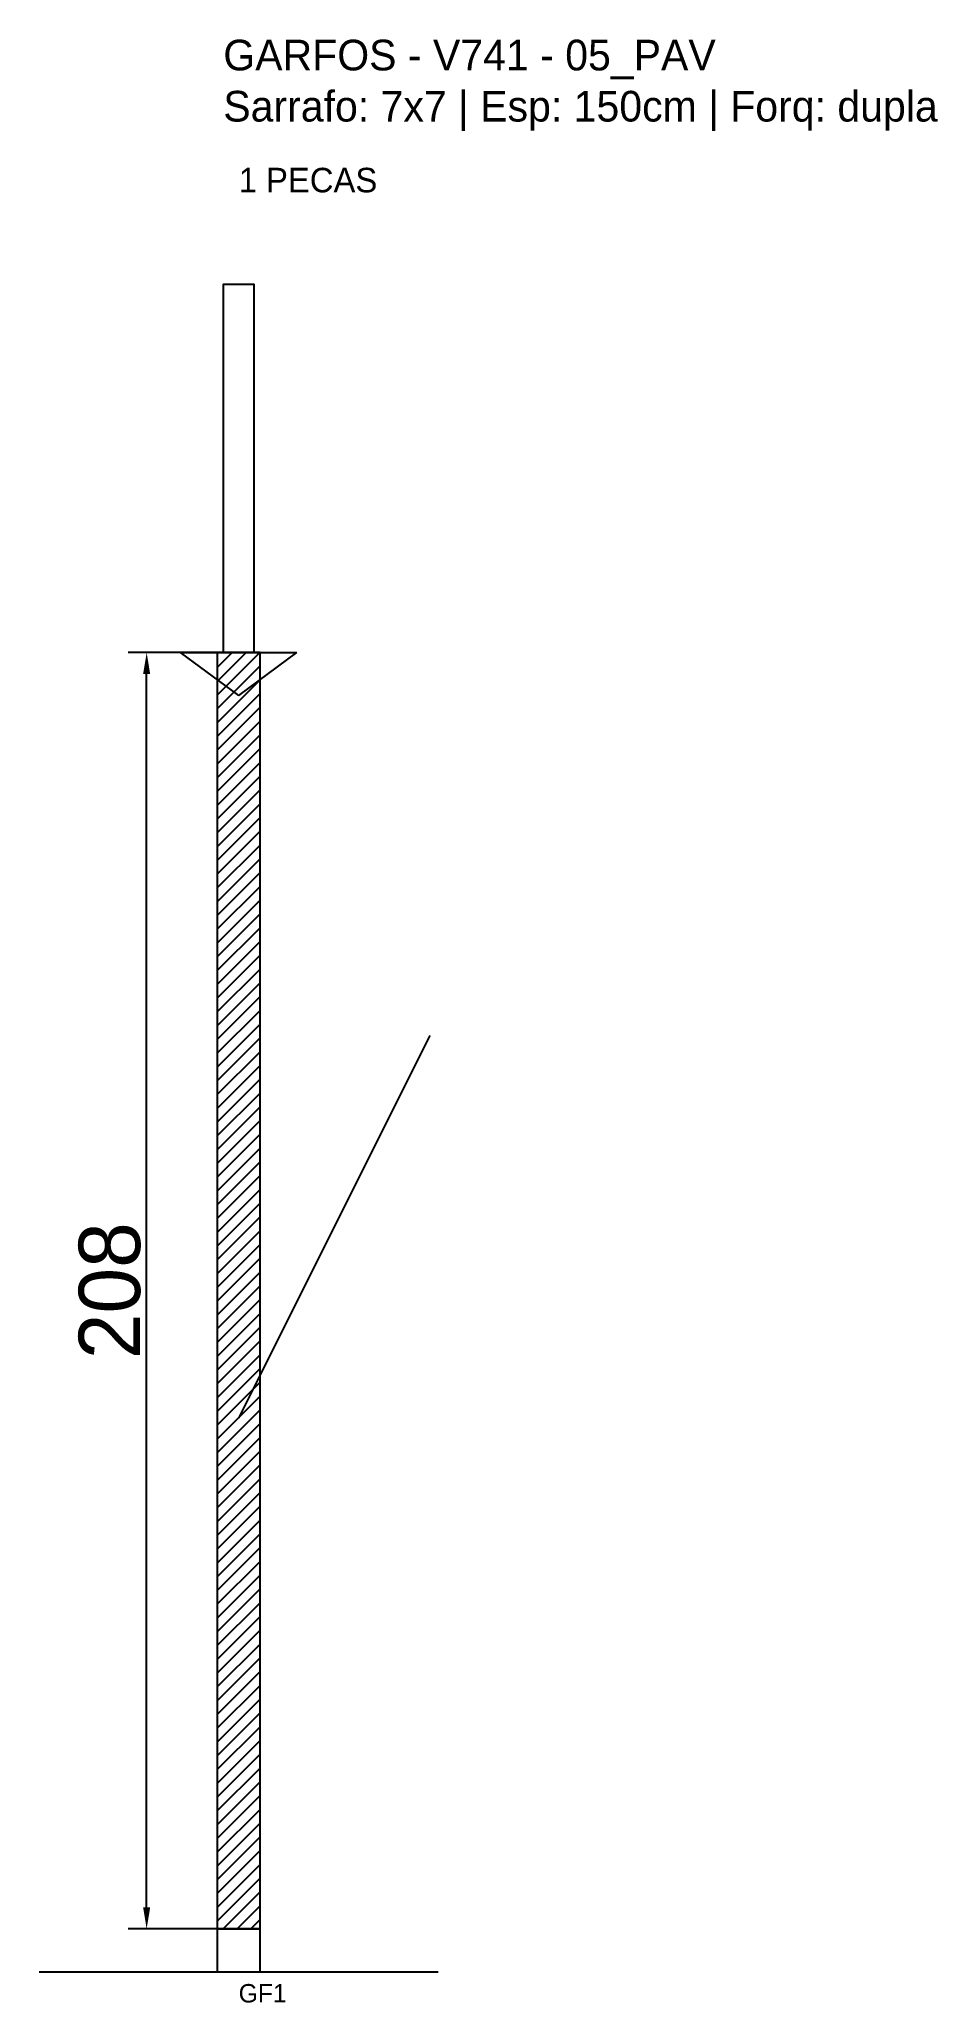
# Model space of a CAD drawing. Header units: metres. Extents: x -30 to 116, y -12 to 308.
import ezdxf

# ---------------------------------------------------------------- set-up
doc = ezdxf.new("R2010")
doc.units = ezdxf.units.M
for name, color, linetype in [('BARRA_ANCORAGEM', 1, 'Continuous'), ('COTA', 241, 'Continuous'), ('GARFOS OK', 3, 'Continuous'), ('NOME DA VIGA', 6, 'Continuous'), ('SARR_7x7', 40, 'Continuous'), ('VIGAS', 3, 'Continuous')]:
    doc.layers.add(name, color=color, linetype=linetype)
doc.dimstyles.new('EZ DXF', dxfattribs={"dimtxt": 10, "dimasz": 3.5, "dimexe": 3, "dimexo": 1.5, "dimgap": 1, "dimtad": 1, "dimdec": 1, "dimdsep": 46, "dimcen": 2.5, "dimazin": 3, "dimtfac": 1, "dimtmove": 0, "dimatfit": 3})

msp = doc.modelspace()

# ---------------------------------------------------------------- hatches: boundary and pattern name
at = {"layer": 'COTA'}
h = msp.add_hatch(dxfattribs=at)
h.set_pattern_fill('ANSI31', scale=0.5)
h.paths.add_polyline_path([(-0.995088, 0), (6.004912, 0), (6.004912, 208), (-0.995088, 208)])

# ---------------------------------------------------------------- linework, layer by layer
at = {"layer": 'BARRA_ANCORAGEM'}
msp.add_line((2.504912, 83.2), (33.704912, 145.6), dxfattribs=at)
at = {"layer": 'GARFOS OK'}
for p, q in [((2.504912, 201), (-6.995088, 208)), ((-6.995088, 208), (12.004912, 208)), ((2.504912, 201), (12.004912, 208))]:
    msp.add_line(p, q, dxfattribs=at)
at = {"layer": 'GARFOS OK', "linetype": 'CONTINUOUS'}
msp.add_line((-30, -7), (35.009824, -7), dxfattribs=at)
at = {"layer": 'GARFOS OK'}
msp.add_lwpolyline([(-0.995088, 0), (6.004912, 0), (6.004912, 208), (-0.995088, 208), (-0.995088, 0)], dxfattribs=at)
at = {"layer": 'SARR_7x7'}
msp.add_lwpolyline([(-0.995088, -7), (6.004912, -7), (6.004912, 0), (-0.995088, 0), (-0.995088, -7)], dxfattribs=at)
at = {"layer": 'VIGAS'}
msp.add_lwpolyline([(0, 208), (5.009824, 208), (5.009824, 268), (0, 268), (0, 208)], dxfattribs=at)

# ---------------------------------------------------------------- texts
at = {"layer": 'NOME DA VIGA'}
for s, height, p in [('1 PECAS', 4, (2.504912, 283)), ('GF1', 3, (2.504912, -12))]:
    msp.add_text(s, height=height, dxfattribs=at).set_placement(p)
at = {"layer": 'NOME DA VIGA', "insert": (0, 293), "char_height": 5, "attachment_point": 7}
msp.add_mtext('GARFOS - V741 - 05_PAV\\PSarrafo: 7x7 | Esp: 150cm | Forq: dupla', dxfattribs=at)

# ---------------------------------------------------------------- dimensions: what is measured, and where the dimension line sits
at = {"layer": 'COTA'}
msp.add_linear_dim(base=(-12.495088, 0), p1=(2.504912, 0), p2=(2.504912, 208), angle=90, dimstyle='EZ DXF', dxfattribs=at).render()

doc.saveas('drawing.dxf')
